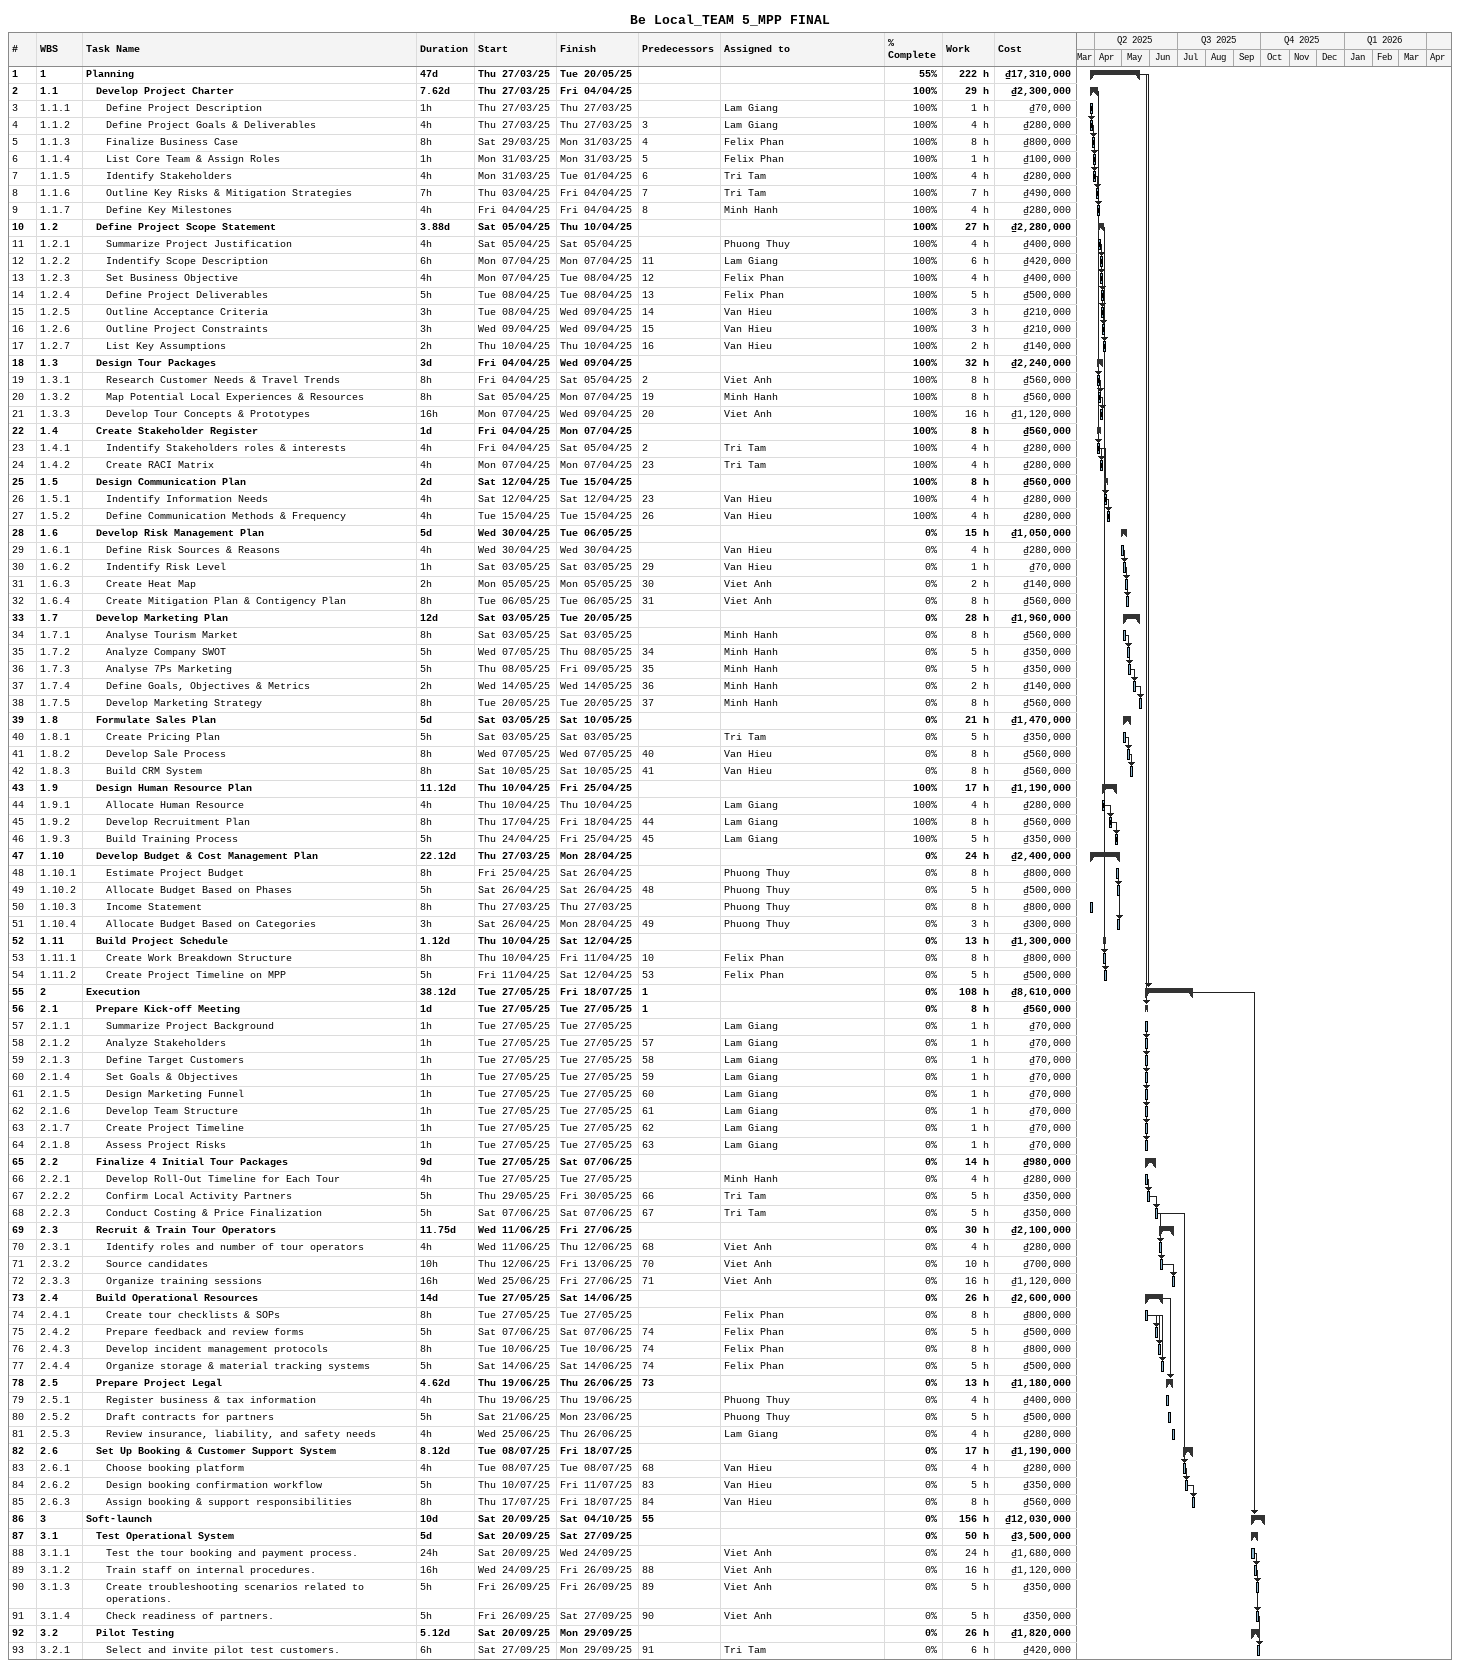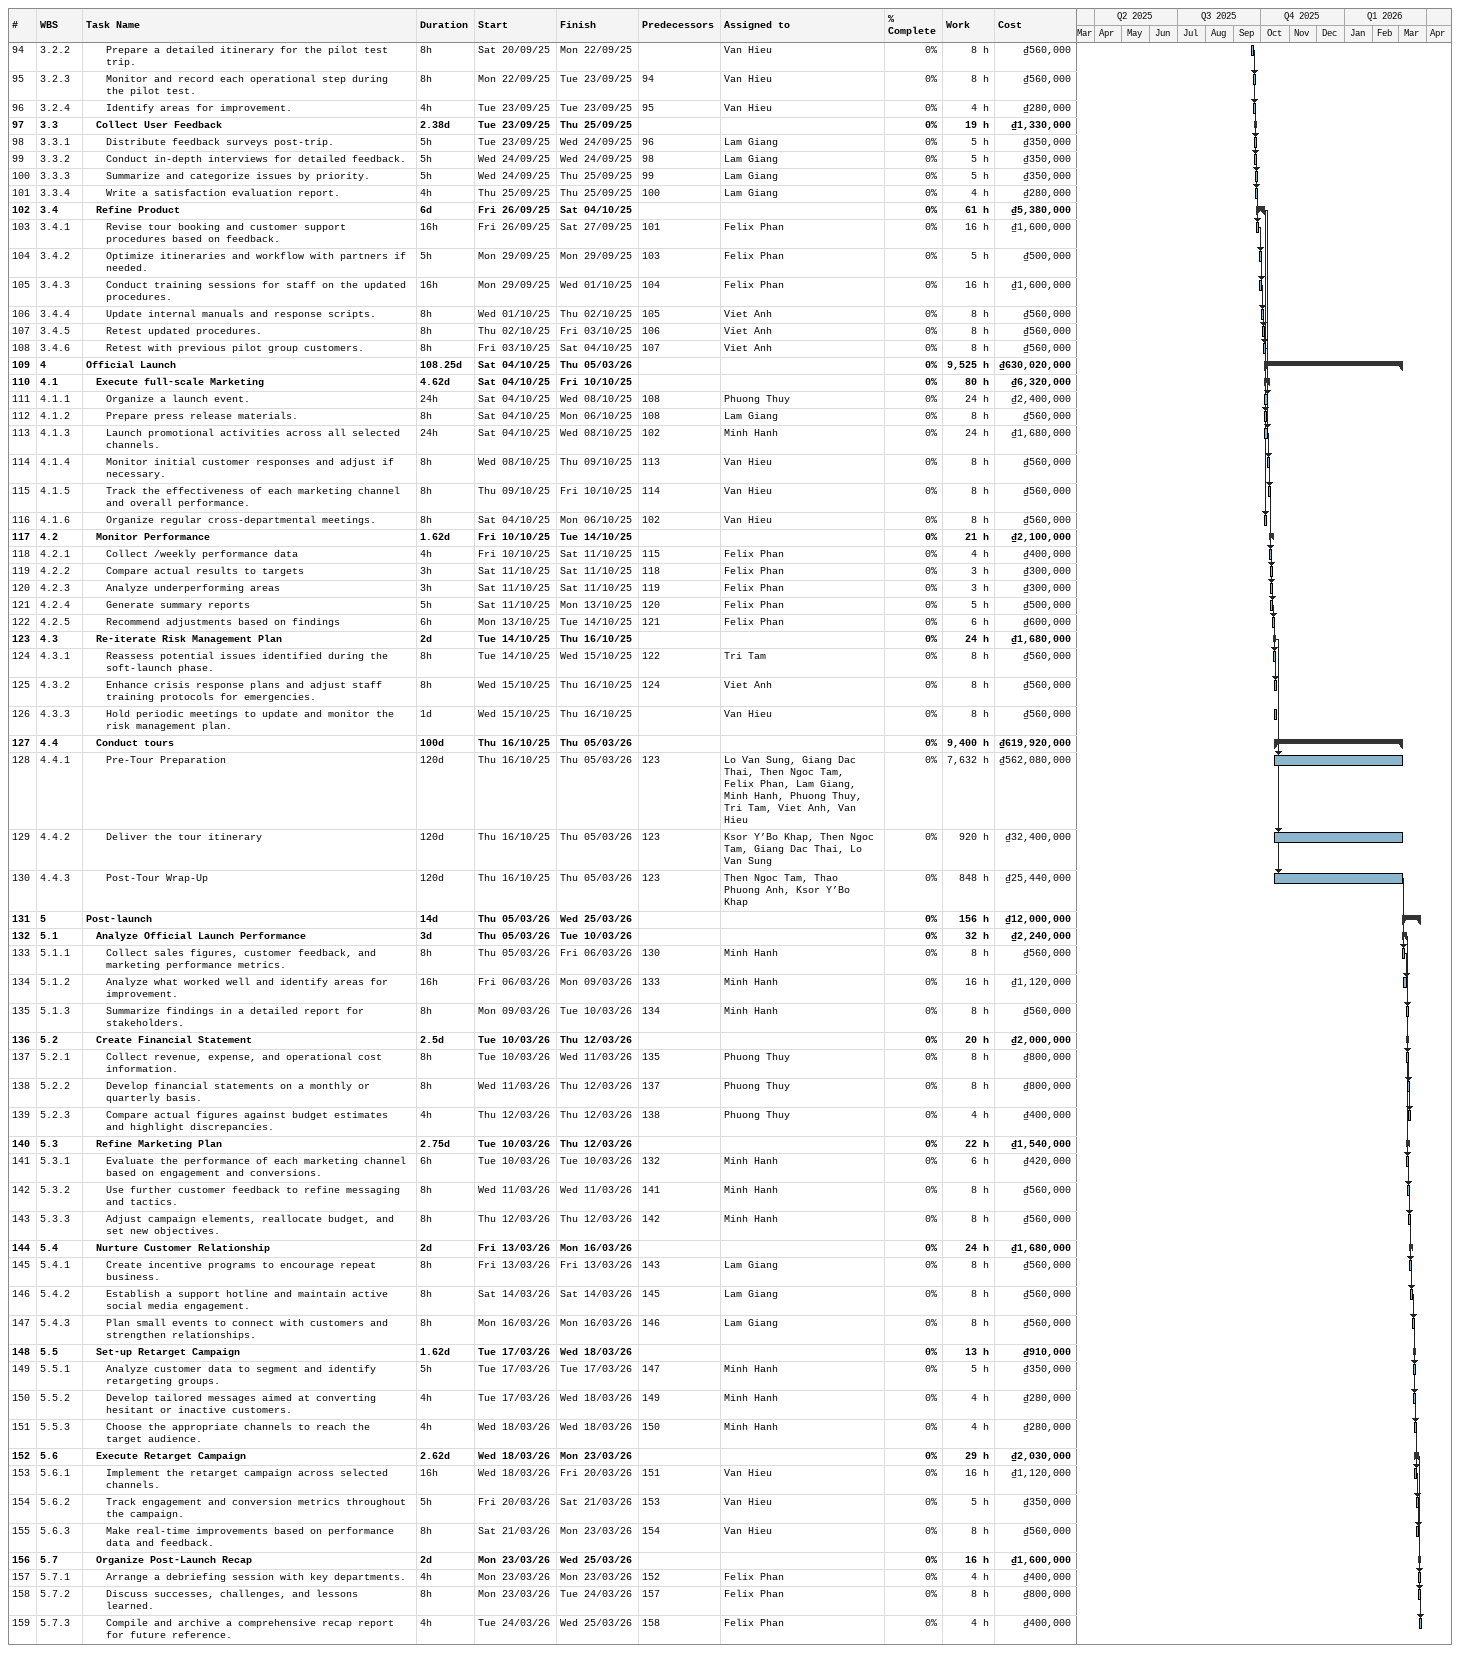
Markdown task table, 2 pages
Be Local_TEAM 5_MPP FINAL

| ID | WBS | Task | Duration | Start | Finish | Predecessors | Resources | % complete | Work (h) | Cost (₫) |
|---|---|---|---|---|---|---|---|---|---|---|
| 1 | 1 | **Planning** | 47d | 2025-03-27 | 2025-05-20 |  |  | 55 | 222 | 17310000 |
| 2 | 1.1 | **Develop Project Charter** | 7.62d | 2025-03-27 | 2025-04-04 |  |  | 100 | 29 | 2300000 |
| 3 | 1.1.1 | Define Project Description | 1h | 2025-03-27 | 2025-03-27 |  | Lam Giang | 100 | 1 | 70000 |
| 4 | 1.1.2 | Define Project Goals & Deliverables | 4h | 2025-03-27 | 2025-03-27 | 3 | Lam Giang | 100 | 4 | 280000 |
| 5 | 1.1.3 | Finalize Business Case | 8h | 2025-03-29 | 2025-03-31 | 4 | Felix Phan | 100 | 8 | 800000 |
| 6 | 1.1.4 | List Core Team & Assign Roles | 1h | 2025-03-31 | 2025-03-31 | 5 | Felix Phan | 100 | 1 | 100000 |
| 7 | 1.1.5 | Identify Stakeholders | 4h | 2025-03-31 | 2025-04-01 | 6 | Tri Tam | 100 | 4 | 280000 |
| 8 | 1.1.6 | Outline Key Risks & Mitigation Strategies | 7h | 2025-04-03 | 2025-04-04 | 7 | Tri Tam | 100 | 7 | 490000 |
| 9 | 1.1.7 | Define Key Milestones | 4h | 2025-04-04 | 2025-04-04 | 8 | Minh Hanh | 100 | 4 | 280000 |
| 10 | 1.2 | **Define Project Scope Statement** | 3.88d | 2025-04-05 | 2025-04-10 |  |  | 100 | 27 | 2280000 |
| 11 | 1.2.1 | Summarize Project Justification | 4h | 2025-04-05 | 2025-04-05 |  | Phuong Thuy | 100 | 4 | 400000 |
| 12 | 1.2.2 | Indentify Scope Description | 6h | 2025-04-07 | 2025-04-07 | 11 | Lam Giang | 100 | 6 | 420000 |
| 13 | 1.2.3 | Set Business Objective | 4h | 2025-04-07 | 2025-04-08 | 12 | Felix Phan | 100 | 4 | 400000 |
| 14 | 1.2.4 | Define Project Deliverables | 5h | 2025-04-08 | 2025-04-08 | 13 | Felix Phan | 100 | 5 | 500000 |
| 15 | 1.2.5 | Outline Acceptance Criteria | 3h | 2025-04-08 | 2025-04-09 | 14 | Van Hieu | 100 | 3 | 210000 |
| 16 | 1.2.6 | Outline Project Constraints | 3h | 2025-04-09 | 2025-04-09 | 15 | Van Hieu | 100 | 3 | 210000 |
| 17 | 1.2.7 | List Key Assumptions | 2h | 2025-04-10 | 2025-04-10 | 16 | Van Hieu | 100 | 2 | 140000 |
| 18 | 1.3 | **Design Tour Packages** | 3d | 2025-04-04 | 2025-04-09 |  |  | 100 | 32 | 2240000 |
| 19 | 1.3.1 | Research Customer Needs & Travel Trends | 8h | 2025-04-04 | 2025-04-05 | 2 | Viet Anh | 100 | 8 | 560000 |
| 20 | 1.3.2 | Map Potential Local Experiences & Resources | 8h | 2025-04-05 | 2025-04-07 | 19 | Minh Hanh | 100 | 8 | 560000 |
| 21 | 1.3.3 | Develop Tour Concepts & Prototypes | 16h | 2025-04-07 | 2025-04-09 | 20 | Viet Anh | 100 | 16 | 1120000 |
| 22 | 1.4 | **Create Stakeholder Register** | 1d | 2025-04-04 | 2025-04-07 |  |  | 100 | 8 | 560000 |
| 23 | 1.4.1 | Indentify Stakeholders roles & interests | 4h | 2025-04-04 | 2025-04-05 | 2 | Tri Tam | 100 | 4 | 280000 |
| 24 | 1.4.2 | Create RACI Matrix | 4h | 2025-04-07 | 2025-04-07 | 23 | Tri Tam | 100 | 4 | 280000 |
| 25 | 1.5 | **Design Communication Plan** | 2d | 2025-04-12 | 2025-04-15 |  |  | 100 | 8 | 560000 |
| 26 | 1.5.1 | Indentify Information Needs | 4h | 2025-04-12 | 2025-04-12 | 23 | Van Hieu | 100 | 4 | 280000 |
| 27 | 1.5.2 | Define Communication Methods & Frequency | 4h | 2025-04-15 | 2025-04-15 | 26 | Van Hieu | 100 | 4 | 280000 |
| 28 | 1.6 | **Develop Risk Management Plan** | 5d | 2025-04-30 | 2025-05-06 |  |  | 0 | 15 | 1050000 |
| 29 | 1.6.1 | Define Risk Sources & Reasons | 4h | 2025-04-30 | 2025-04-30 |  | Van Hieu | 0 | 4 | 280000 |
| 30 | 1.6.2 | Indentify Risk Level | 1h | 2025-05-03 | 2025-05-03 | 29 | Van Hieu | 0 | 1 | 70000 |
| 31 | 1.6.3 | Create Heat Map | 2h | 2025-05-05 | 2025-05-05 | 30 | Viet Anh | 0 | 2 | 140000 |
| 32 | 1.6.4 | Create Mitigation Plan & Contigency Plan | 8h | 2025-05-06 | 2025-05-06 | 31 | Viet Anh | 0 | 8 | 560000 |
| 33 | 1.7 | **Develop Marketing Plan** | 12d | 2025-05-03 | 2025-05-20 |  |  | 0 | 28 | 1960000 |
| 34 | 1.7.1 | Analyse Tourism Market | 8h | 2025-05-03 | 2025-05-03 |  | Minh Hanh | 0 | 8 | 560000 |
| 35 | 1.7.2 | Analyze Company SWOT | 5h | 2025-05-07 | 2025-05-08 | 34 | Minh Hanh | 0 | 5 | 350000 |
| 36 | 1.7.3 | Analyse 7Ps Marketing | 5h | 2025-05-08 | 2025-05-09 | 35 | Minh Hanh | 0 | 5 | 350000 |
| 37 | 1.7.4 | Define Goals, Objectives & Metrics | 2h | 2025-05-14 | 2025-05-14 | 36 | Minh Hanh | 0 | 2 | 140000 |
| 38 | 1.7.5 | Develop Marketing Strategy | 8h | 2025-05-20 | 2025-05-20 | 37 | Minh Hanh | 0 | 8 | 560000 |
| 39 | 1.8 | **Formulate Sales Plan** | 5d | 2025-05-03 | 2025-05-10 |  |  | 0 | 21 | 1470000 |
| 40 | 1.8.1 | Create Pricing Plan | 5h | 2025-05-03 | 2025-05-03 |  | Tri Tam | 0 | 5 | 350000 |
| 41 | 1.8.2 | Develop Sale Process | 8h | 2025-05-07 | 2025-05-07 | 40 | Van Hieu | 0 | 8 | 560000 |
| 42 | 1.8.3 | Build CRM System | 8h | 2025-05-10 | 2025-05-10 | 41 | Van Hieu | 0 | 8 | 560000 |
| 43 | 1.9 | **Design Human Resource Plan** | 11.12d | 2025-04-10 | 2025-04-25 |  |  | 100 | 17 | 1190000 |
| 44 | 1.9.1 | Allocate Human Resource | 4h | 2025-04-10 | 2025-04-10 |  | Lam Giang | 100 | 4 | 280000 |
| 45 | 1.9.2 | Develop Recruitment Plan | 8h | 2025-04-17 | 2025-04-18 | 44 | Lam Giang | 100 | 8 | 560000 |
| 46 | 1.9.3 | Build Training Process | 5h | 2025-04-24 | 2025-04-25 | 45 | Lam Giang | 100 | 5 | 350000 |
| 47 | 1.10 | **Develop Budget & Cost Management Plan** | 22.12d | 2025-03-27 | 2025-04-28 |  |  | 0 | 24 | 2400000 |
| 48 | 1.10.1 | Estimate Project Budget | 8h | 2025-04-25 | 2025-04-26 |  | Phuong Thuy | 0 | 8 | 800000 |
| 49 | 1.10.2 | Allocate Budget Based on Phases | 5h | 2025-04-26 | 2025-04-26 | 48 | Phuong Thuy | 0 | 5 | 500000 |
| 50 | 1.10.3 | Income Statement | 8h | 2025-03-27 | 2025-03-27 |  | Phuong Thuy | 0 | 8 | 800000 |
| 51 | 1.10.4 | Allocate Budget Based on Categories | 3h | 2025-04-26 | 2025-04-28 | 49 | Phuong Thuy | 0 | 3 | 300000 |
| 52 | 1.11 | **Build Project Schedule** | 1.12d | 2025-04-10 | 2025-04-12 |  |  | 0 | 13 | 1300000 |
| 53 | 1.11.1 | Create Work Breakdown Structure | 8h | 2025-04-10 | 2025-04-11 | 10 | Felix Phan | 0 | 8 | 800000 |
| 54 | 1.11.2 | Create Project Timeline on MPP | 5h | 2025-04-11 | 2025-04-12 | 53 | Felix Phan | 0 | 5 | 500000 |
| 55 | 2 | **Execution** | 38.12d | 2025-05-27 | 2025-07-18 | 1 |  | 0 | 108 | 8610000 |
| 56 | 2.1 | **Prepare Kick-off Meeting** | 1d | 2025-05-27 | 2025-05-27 | 1 |  | 0 | 8 | 560000 |
| 57 | 2.1.1 | Summarize Project Background | 1h | 2025-05-27 | 2025-05-27 |  | Lam Giang | 0 | 1 | 70000 |
| 58 | 2.1.2 | Analyze Stakeholders | 1h | 2025-05-27 | 2025-05-27 | 57 | Lam Giang | 0 | 1 | 70000 |
| 59 | 2.1.3 | Define Target Customers | 1h | 2025-05-27 | 2025-05-27 | 58 | Lam Giang | 0 | 1 | 70000 |
| 60 | 2.1.4 | Set Goals & Objectives | 1h | 2025-05-27 | 2025-05-27 | 59 | Lam Giang | 0 | 1 | 70000 |
| 61 | 2.1.5 | Design Marketing Funnel | 1h | 2025-05-27 | 2025-05-27 | 60 | Lam Giang | 0 | 1 | 70000 |
| 62 | 2.1.6 | Develop Team Structure | 1h | 2025-05-27 | 2025-05-27 | 61 | Lam Giang | 0 | 1 | 70000 |
| 63 | 2.1.7 | Create Project Timeline | 1h | 2025-05-27 | 2025-05-27 | 62 | Lam Giang | 0 | 1 | 70000 |
| 64 | 2.1.8 | Assess Project Risks | 1h | 2025-05-27 | 2025-05-27 | 63 | Lam Giang | 0 | 1 | 70000 |
| 65 | 2.2 | **Finalize 4 Initial Tour Packages** | 9d | 2025-05-27 | 2025-06-07 |  |  | 0 | 14 | 980000 |
| 66 | 2.2.1 | Develop Roll-Out Timeline for Each Tour | 4h | 2025-05-27 | 2025-05-27 |  | Minh Hanh | 0 | 4 | 280000 |
| 67 | 2.2.2 | Confirm Local Activity Partners | 5h | 2025-05-29 | 2025-05-30 | 66 | Tri Tam | 0 | 5 | 350000 |
| 68 | 2.2.3 | Conduct Costing & Price Finalization | 5h | 2025-06-07 | 2025-06-07 | 67 | Tri Tam | 0 | 5 | 350000 |
| 69 | 2.3 | **Recruit & Train Tour Operators** | 11.75d | 2025-06-11 | 2025-06-27 |  |  | 0 | 30 | 2100000 |
| 70 | 2.3.1 | Identify roles and number of tour operators | 4h | 2025-06-11 | 2025-06-12 | 68 | Viet Anh | 0 | 4 | 280000 |
| 71 | 2.3.2 | Source candidates | 10h | 2025-06-12 | 2025-06-13 | 70 | Viet Anh | 0 | 10 | 700000 |
| 72 | 2.3.3 | Organize training sessions | 16h | 2025-06-25 | 2025-06-27 | 71 | Viet Anh | 0 | 16 | 1120000 |
| 73 | 2.4 | **Build Operational Resources** | 14d | 2025-05-27 | 2025-06-14 |  |  | 0 | 26 | 2600000 |
| 74 | 2.4.1 | Create tour checklists & SOPs | 8h | 2025-05-27 | 2025-05-27 |  | Felix Phan | 0 | 8 | 800000 |
| 75 | 2.4.2 | Prepare feedback and review forms | 5h | 2025-06-07 | 2025-06-07 | 74 | Felix Phan | 0 | 5 | 500000 |
| 76 | 2.4.3 | Develop incident management protocols | 8h | 2025-06-10 | 2025-06-10 | 74 | Felix Phan | 0 | 8 | 800000 |
| 77 | 2.4.4 | Organize storage & material tracking systems | 5h | 2025-06-14 | 2025-06-14 | 74 | Felix Phan | 0 | 5 | 500000 |
| 78 | 2.5 | **Prepare Project Legal** | 4.62d | 2025-06-19 | 2025-06-26 | 73 |  | 0 | 13 | 1180000 |
| 79 | 2.5.1 | Register business & tax information | 4h | 2025-06-19 | 2025-06-19 |  | Phuong Thuy | 0 | 4 | 400000 |
| 80 | 2.5.2 | Draft contracts for partners | 5h | 2025-06-21 | 2025-06-23 |  | Phuong Thuy | 0 | 5 | 500000 |
| 81 | 2.5.3 | Review insurance, liability, and safety needs | 4h | 2025-06-25 | 2025-06-26 |  | Lam Giang | 0 | 4 | 280000 |
| 82 | 2.6 | **Set Up Booking & Customer Support System** | 8.12d | 2025-07-08 | 2025-07-18 |  |  | 0 | 17 | 1190000 |
| 83 | 2.6.1 | Choose booking platform | 4h | 2025-07-08 | 2025-07-08 | 68 | Van Hieu | 0 | 4 | 280000 |
| 84 | 2.6.2 | Design booking confirmation workflow | 5h | 2025-07-10 | 2025-07-11 | 83 | Van Hieu | 0 | 5 | 350000 |
| 85 | 2.6.3 | Assign booking & support responsibilities | 8h | 2025-07-17 | 2025-07-18 | 84 | Van Hieu | 0 | 8 | 560000 |
| 86 | 3 | **Soft-launch** | 10d | 2025-09-20 | 2025-10-04 | 55 |  | 0 | 156 | 12030000 |
| 87 | 3.1 | **Test Operational System** | 5d | 2025-09-20 | 2025-09-27 |  |  | 0 | 50 | 3500000 |
| 88 | 3.1.1 | Test the tour booking and payment process. | 24h | 2025-09-20 | 2025-09-24 |  | Viet Anh | 0 | 24 | 1680000 |
| 89 | 3.1.2 | Train staff on internal procedures. | 16h | 2025-09-24 | 2025-09-26 | 88 | Viet Anh | 0 | 16 | 1120000 |
| 90 | 3.1.3 | Create troubleshooting scenarios related to operations. | 5h | 2025-09-26 | 2025-09-26 | 89 | Viet Anh | 0 | 5 | 350000 |
| 91 | 3.1.4 | Check readiness of partners. | 5h | 2025-09-26 | 2025-09-27 | 90 | Viet Anh | 0 | 5 | 350000 |
| 92 | 3.2 | **Pilot Testing** | 5.12d | 2025-09-20 | 2025-09-29 |  |  | 0 | 26 | 1820000 |
| 93 | 3.2.1 | Select and invite pilot test customers. | 6h | 2025-09-27 | 2025-09-29 | 91 | Tri Tam | 0 | 6 | 420000 |
| 94 | 3.2.2 | Prepare a detailed itinerary for the pilot test trip. | 8h | 2025-09-20 | 2025-09-22 |  | Van Hieu | 0 | 8 | 560000 |
| 95 | 3.2.3 | Monitor and record each operational step during the pilot test. | 8h | 2025-09-22 | 2025-09-23 | 94 | Van Hieu | 0 | 8 | 560000 |
| 96 | 3.2.4 | Identify areas for improvement. | 4h | 2025-09-23 | 2025-09-23 | 95 | Van Hieu | 0 | 4 | 280000 |
| 97 | 3.3 | **Collect User Feedback** | 2.38d | 2025-09-23 | 2025-09-25 |  |  | 0 | 19 | 1330000 |
| 98 | 3.3.1 | Distribute feedback surveys post-trip. | 5h | 2025-09-23 | 2025-09-24 | 96 | Lam Giang | 0 | 5 | 350000 |
| 99 | 3.3.2 | Conduct in-depth interviews for detailed feedback. | 5h | 2025-09-24 | 2025-09-24 | 98 | Lam Giang | 0 | 5 | 350000 |
| 100 | 3.3.3 | Summarize and categorize issues by priority. | 5h | 2025-09-24 | 2025-09-25 | 99 | Lam Giang | 0 | 5 | 350000 |
| 101 | 3.3.4 | Write a satisfaction evaluation report. | 4h | 2025-09-25 | 2025-09-25 | 100 | Lam Giang | 0 | 4 | 280000 |
| 102 | 3.4 | **Refine Product** | 6d | 2025-09-26 | 2025-10-04 |  |  | 0 | 61 | 5380000 |
| 103 | 3.4.1 | Revise tour booking and customer support procedures based on feedback. | 16h | 2025-09-26 | 2025-09-27 | 101 | Felix Phan | 0 | 16 | 1600000 |
| 104 | 3.4.2 | Optimize itineraries and workflow with partners if needed. | 5h | 2025-09-29 | 2025-09-29 | 103 | Felix Phan | 0 | 5 | 500000 |
| 105 | 3.4.3 | Conduct training sessions for staff on the updated procedures. | 16h | 2025-09-29 | 2025-10-01 | 104 | Felix Phan | 0 | 16 | 1600000 |
| 106 | 3.4.4 | Update internal manuals and response scripts. | 8h | 2025-10-01 | 2025-10-02 | 105 | Viet Anh | 0 | 8 | 560000 |
| 107 | 3.4.5 | Retest updated procedures. | 8h | 2025-10-02 | 2025-10-03 | 106 | Viet Anh | 0 | 8 | 560000 |
| 108 | 3.4.6 | Retest with previous pilot group customers. | 8h | 2025-10-03 | 2025-10-04 | 107 | Viet Anh | 0 | 8 | 560000 |
| 109 | 4 | **Official Launch** | 108.25d | 2025-10-04 | 2026-03-05 |  |  | 0 | 9525 | 630020000 |
| 110 | 4.1 | **Execute full-scale Marketing** | 4.62d | 2025-10-04 | 2025-10-10 |  |  | 0 | 80 | 6320000 |
| 111 | 4.1.1 | Organize a launch event. | 24h | 2025-10-04 | 2025-10-08 | 108 | Phuong Thuy | 0 | 24 | 2400000 |
| 112 | 4.1.2 | Prepare press release materials. | 8h | 2025-10-04 | 2025-10-06 | 108 | Lam Giang | 0 | 8 | 560000 |
| 113 | 4.1.3 | Launch promotional activities across all selected channels. | 24h | 2025-10-04 | 2025-10-08 | 102 | Minh Hanh | 0 | 24 | 1680000 |
| 114 | 4.1.4 | Monitor initial customer responses and adjust if necessary. | 8h | 2025-10-08 | 2025-10-09 | 113 | Van Hieu | 0 | 8 | 560000 |
| 115 | 4.1.5 | Track the effectiveness of each marketing channel and overall performance. | 8h | 2025-10-09 | 2025-10-10 | 114 | Van Hieu | 0 | 8 | 560000 |
| 116 | 4.1.6 | Organize regular cross-departmental meetings. | 8h | 2025-10-04 | 2025-10-06 | 102 | Van Hieu | 0 | 8 | 560000 |
| 117 | 4.2 | **Monitor Performance** | 1.62d | 2025-10-10 | 2025-10-14 |  |  | 0 | 21 | 2100000 |
| 118 | 4.2.1 | Collect /weekly performance data | 4h | 2025-10-10 | 2025-10-11 | 115 | Felix Phan | 0 | 4 | 400000 |
| 119 | 4.2.2 | Compare actual results to targets | 3h | 2025-10-11 | 2025-10-11 | 118 | Felix Phan | 0 | 3 | 300000 |
| 120 | 4.2.3 | Analyze underperforming areas | 3h | 2025-10-11 | 2025-10-11 | 119 | Felix Phan | 0 | 3 | 300000 |
| 121 | 4.2.4 | Generate summary reports | 5h | 2025-10-11 | 2025-10-13 | 120 | Felix Phan | 0 | 5 | 500000 |
| 122 | 4.2.5 | Recommend adjustments based on findings | 6h | 2025-10-13 | 2025-10-14 | 121 | Felix Phan | 0 | 6 | 600000 |
| 123 | 4.3 | **Re-iterate Risk Management Plan** | 2d | 2025-10-14 | 2025-10-16 |  |  | 0 | 24 | 1680000 |
| 124 | 4.3.1 | Reassess potential issues identified during the soft-launch phase. | 8h | 2025-10-14 | 2025-10-15 | 122 | Tri Tam | 0 | 8 | 560000 |
| 125 | 4.3.2 | Enhance crisis response plans and adjust staff training protocols for emergencies. | 8h | 2025-10-15 | 2025-10-16 | 124 | Viet Anh | 0 | 8 | 560000 |
| 126 | 4.3.3 | Hold periodic meetings to update and monitor the risk management plan. | 1d | 2025-10-15 | 2025-10-16 |  | Van Hieu | 0 | 8 | 560000 |
| 127 | 4.4 | **Conduct tours** | 100d | 2025-10-16 | 2026-03-05 |  |  | 0 | 9400 | 619920000 |
| 128 | 4.4.1 | Pre-Tour Preparation | 120d | 2025-10-16 | 2026-03-05 | 123 | Lo Van Sung, Giang Dac Thai, Then Ngoc Tam, Felix Phan, Lam Giang, Minh Hanh, Phuong Thuy, Tri Tam, Viet Anh, Van Hieu | 0 | 7632 | 562080000 |
| 129 | 4.4.2 | Deliver the tour itinerary | 120d | 2025-10-16 | 2026-03-05 | 123 | Ksor Y’Bo Khap, Then Ngoc Tam, Giang Dac Thai, Lo Van Sung | 0 | 920 | 32400000 |
| 130 | 4.4.3 | Post-Tour Wrap-Up | 120d | 2025-10-16 | 2026-03-05 | 123 | Then Ngoc Tam, Thao Phuong Anh, Ksor Y’Bo Khap | 0 | 848 | 25440000 |
| 131 | 5 | **Post-launch** | 14d | 2026-03-05 | 2026-03-25 |  |  | 0 | 156 | 12000000 |
| 132 | 5.1 | **Analyze Official Launch Performance** | 3d | 2026-03-05 | 2026-03-10 |  |  | 0 | 32 | 2240000 |
| 133 | 5.1.1 | Collect sales figures, customer feedback, and marketing performance metrics. | 8h | 2026-03-05 | 2026-03-06 | 130 | Minh Hanh | 0 | 8 | 560000 |
| 134 | 5.1.2 | Analyze what worked well and identify areas for improvement. | 16h | 2026-03-06 | 2026-03-09 | 133 | Minh Hanh | 0 | 16 | 1120000 |
| 135 | 5.1.3 | Summarize findings in a detailed report for stakeholders. | 8h | 2026-03-09 | 2026-03-10 | 134 | Minh Hanh | 0 | 8 | 560000 |
| 136 | 5.2 | **Create Financial Statement** | 2.5d | 2026-03-10 | 2026-03-12 |  |  | 0 | 20 | 2000000 |
| 137 | 5.2.1 | Collect revenue, expense, and operational cost information. | 8h | 2026-03-10 | 2026-03-11 | 135 | Phuong Thuy | 0 | 8 | 800000 |
| 138 | 5.2.2 | Develop financial statements on a monthly or quarterly basis. | 8h | 2026-03-11 | 2026-03-12 | 137 | Phuong Thuy | 0 | 8 | 800000 |
| 139 | 5.2.3 | Compare actual figures against budget estimates and highlight discrepancies. | 4h | 2026-03-12 | 2026-03-12 | 138 | Phuong Thuy | 0 | 4 | 400000 |
| 140 | 5.3 | **Refine Marketing Plan** | 2.75d | 2026-03-10 | 2026-03-12 |  |  | 0 | 22 | 1540000 |
| 141 | 5.3.1 | Evaluate the performance of each marketing channel based on engagement and conversions. | 6h | 2026-03-10 | 2026-03-10 | 132 | Minh Hanh | 0 | 6 | 420000 |
| 142 | 5.3.2 | Use further customer feedback to refine messaging and tactics. | 8h | 2026-03-11 | 2026-03-11 | 141 | Minh Hanh | 0 | 8 | 560000 |
| 143 | 5.3.3 | Adjust campaign elements, reallocate budget, and set new objectives. | 8h | 2026-03-12 | 2026-03-12 | 142 | Minh Hanh | 0 | 8 | 560000 |
| 144 | 5.4 | **Nurture Customer Relationship** | 2d | 2026-03-13 | 2026-03-16 |  |  | 0 | 24 | 1680000 |
| 145 | 5.4.1 | Create incentive programs to encourage repeat business. | 8h | 2026-03-13 | 2026-03-13 | 143 | Lam Giang | 0 | 8 | 560000 |
| 146 | 5.4.2 | Establish a support hotline and maintain active social media engagement. | 8h | 2026-03-14 | 2026-03-14 | 145 | Lam Giang | 0 | 8 | 560000 |
| 147 | 5.4.3 | Plan small events to connect with customers and strengthen relationships. | 8h | 2026-03-16 | 2026-03-16 | 146 | Lam Giang | 0 | 8 | 560000 |
| 148 | 5.5 | **Set-up Retarget Campaign** | 1.62d | 2026-03-17 | 2026-03-18 |  |  | 0 | 13 | 910000 |
| 149 | 5.5.1 | Analyze customer data to segment and identify retargeting groups. | 5h | 2026-03-17 | 2026-03-17 | 147 | Minh Hanh | 0 | 5 | 350000 |
| 150 | 5.5.2 | Develop tailored messages aimed at converting hesitant or inactive customers. | 4h | 2026-03-17 | 2026-03-18 | 149 | Minh Hanh | 0 | 4 | 280000 |
| 151 | 5.5.3 | Choose the appropriate channels to reach the target audience. | 4h | 2026-03-18 | 2026-03-18 | 150 | Minh Hanh | 0 | 4 | 280000 |
| 152 | 5.6 | **Execute Retarget Campaign** | 2.62d | 2026-03-18 | 2026-03-23 |  |  | 0 | 29 | 2030000 |
| 153 | 5.6.1 | Implement the retarget campaign across selected channels. | 16h | 2026-03-18 | 2026-03-20 | 151 | Van Hieu | 0 | 16 | 1120000 |
| 154 | 5.6.2 | Track engagement and conversion metrics throughout the campaign. | 5h | 2026-03-20 | 2026-03-21 | 153 | Van Hieu | 0 | 5 | 350000 |
| 155 | 5.6.3 | Make real-time improvements based on performance data and feedback. | 8h | 2026-03-21 | 2026-03-23 | 154 | Van Hieu | 0 | 8 | 560000 |
| 156 | 5.7 | **Organize Post-Launch Recap** | 2d | 2026-03-23 | 2026-03-25 |  |  | 0 | 16 | 1600000 |
| 157 | 5.7.1 | Arrange a debriefing session with key departments. | 4h | 2026-03-23 | 2026-03-23 | 152 | Felix Phan | 0 | 4 | 400000 |
| 158 | 5.7.2 | Discuss successes, challenges, and lessons learned. | 8h | 2026-03-23 | 2026-03-24 | 157 | Felix Phan | 0 | 8 | 800000 |
| 159 | 5.7.3 | Compile and archive a comprehensive recap report for future reference. | 4h | 2026-03-24 | 2026-03-25 | 158 | Felix Phan | 0 | 4 | 400000 |
